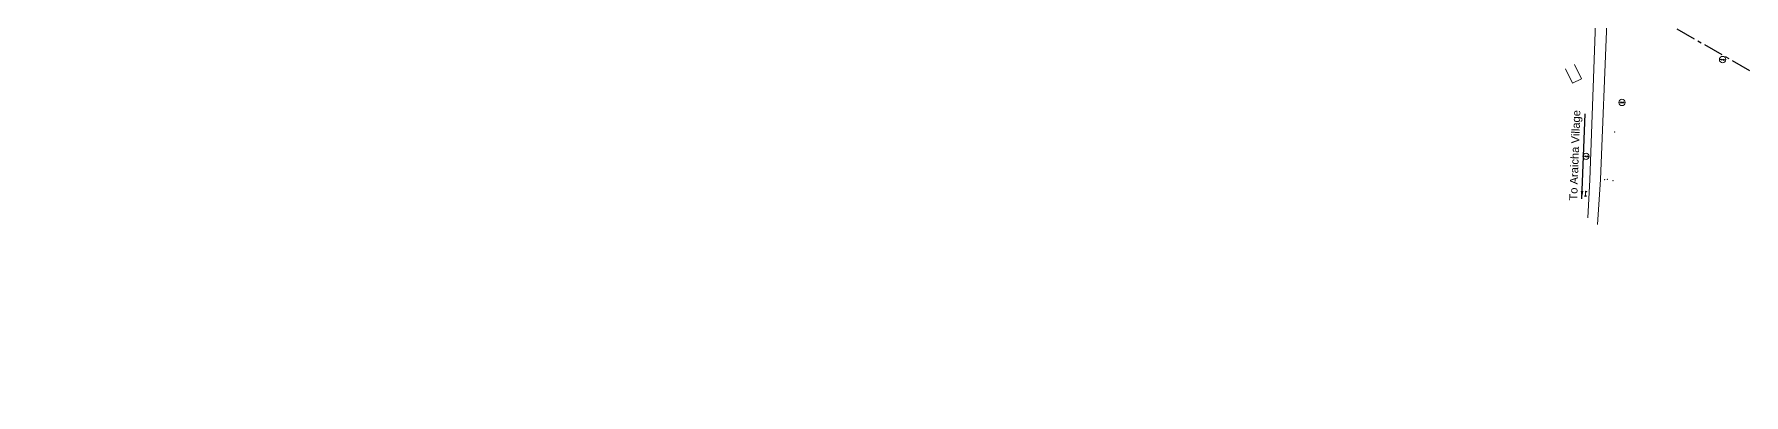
# Model space of a CAD drawing. Header units: metres. Extents: x 593168 to 611286, y 3401475 to 3412398.
# Drawn here: x 600611 to 601145, y 3407451 to 3407564 of the extents above; entities that cross this region are included whole.
import ezdxf

# ---------------------------------------------------------------- set-up
doc = ezdxf.new("R2010")
doc.units = ezdxf.units.M
doc.header["$MEASUREMENT"] = 0
doc.linetypes.add('CENTER', pattern=[2, 1.25, -0.25, 0.25, -0.25])
for name, color, linetype, lineweight in [('CANAL BOTTOM', 5, 'Continuous', 0), ('CANAL TOP', 5, 'Continuous', 0), ('Commercial Building Pucca', 251, 'Continuous', 0), ('Electric Pole', 251, 'Continuous', 0), ('Lamp_Post', 251, 'Continuous', 0), ('Subroad Edge', 34, 'Continuous', 0)]:
    doc.layers.add(name, color=color, linetype=linetype, lineweight=lineweight)
doc.layers.add('Existing Railway Boundary', color=7, linetype='CENTER')
doc.styles.get("Standard").update_dxf_attribs({"font": 'arial.ttf'})
doc.dimstyles.new('ISO-25', dxfattribs={"dimtxt": 2.5, "dimasz": 2.5, "dimexe": 1.25, "dimexo": 0.625, "dimtad": 1, "dimtxsty": 'Standard', "dimcen": 2.5, "dimadec": 0, "dimazin": 0, "dimtfac": 1, "dimtmove": 0, "dimatfit": 3, "dimfxl": 1, "dimarcsym": 0})

# ---------------------------------------------------------------- blocks, each defined once
blk = doc.blocks.new('EP')
blk.add_hatch(color=8).paths.add_polyline_path([(-0.21, -0.05), (-0.21, 0.16), (-0.93, -0.01), (-0.31, 0.07), (-0.31, -0.19), (0.31, 0), (0.31, -0.24), (0.94, -0.01), (0.41, -0.1), (0.43, 0.15)])
at = {"color": 8}
for p, q in [((-0.93, -0.01), (-0.21, 0.16)), ((-0.31, 0.07), (-0.93, -0.01)), ((-0.31, -0.19), (-0.31, 0.07)), ((0.31, 0), (-0.31, -0.19)), ((-0.21, 0.16), (-0.21, -0.05)), ((-0.21, -0.05), (0.43, 0.15)), ((0.31, -0.24), (0.31, 0)), ((0.43, 0.15), (0.41, -0.1)), ((0.94, -0.01), (0.31, -0.24)), ((0.41, -0.1), (0.94, -0.01))]:
    blk.add_line(p, q, dxfattribs=at)
blk.add_circle((0, 0), 1, dxfattribs=at)
blk = doc.blocks.new('LP')
for points in [[(0, 0), (0, 1.5)], [(0.25, 1.35), (0.44, 1.35)]]:
    blk.add_lwpolyline(points)
for centre, radius, start, end in [((0.07, 0.99), 0.519, 57.6425, 97.3165), ((0.34, 1.33), 0.094, 11.7012, 168.0476)]:
    blk.add_arc(centre, radius, start, end)
at = {"extrusion": (0, 0, -1)}
blk.add_ellipse((0, 0.01), major_axis=(0.308, 0), ratio=0.400495, dxfattribs=at)
blk.add_ellipse((0.35, 1.36), major_axis=(0.0017, 0.0438), ratio=0.461056, start_param=1.74022, end_param=4.575836)

msp = doc.modelspace()

# ---------------------------------------------------------------- linework, layer by layer
at = {"layer": 'CANAL BOTTOM'}
for p in [(601102.381, 3407518.125, 258.07), (601104.132, 3407517.744, 257.987)]:
    msp.add_point(p, dxfattribs=at)
at = {"layer": 'CANAL TOP'}
for p in [(601104.7311, 3407532.9009, 258.502), (601101.609, 3407518.081, 258.438)]:
    msp.add_point(p, dxfattribs=at)
at = {"layer": 'Commercial Building Pucca'}
msp.add_polyline3d([(601092.1282, 3407554.0967, 258.4484), (601094.3344, 3407549.6114, 258.4484), (601091.548, 3407548.2408, 259.4981), (601089.3417, 3407552.7261, 259.4981)], dxfattribs=at)
at = {"layer": 'Existing Railway Boundary', "ltscale": 5}
msp.add_lwpolyline([(601317.2433, 3407450.7097), (601224.899, 3407507.0908), (601103.8361, 3407576.9037), (601076.3041, 3407593.1922), (601027.0445, 3407622.1279), (600800.8989, 3407757.7565), (600729.53, 3407800.2216), (600590.7896, 3407882.7312), (600531.0891, 3407918.878), (600526.2178, 3407921.6024), (600502.3694, 3407935.4788), (600422.2553, 3407983.1065), (600376.8527, 3408011.2163), (600345.4847, 3408028.7629), (600315.7213, 3408046.6622), (600129.9447, 3408159.317), (599995.7813, 3408208.5798), (599954.336, 3408225.7264), (599945.3157, 3408214.7803), (599936.2222, 3408204.7154)], dxfattribs=at)
at = {"layer": 'Subroad Edge'}
for points in [[(600605.4856, 3407872.476, 257.9815), (600639.5062, 3407851.9306, 258.0725), (600676.6446, 3407830.4867, 258.1565), (600711.3424, 3407809.8644, 258.1904), (600793.5262, 3407760.8085, 258.1675), (600807.7109, 3407752.2411, 258.1724), (600825.921, 3407741.1987, 258.0555), (600878.6657, 3407709.3768, 258.0755), (600913.3839, 3407688.8322, 258.1265), (600935.5845, 3407675.2496, 258.0695), (600965.7924, 3407657.7199, 258.0965), (601005.9568, 3407633.2401, 258.1445), (601030.4804, 3407618.4106, 258.2134), (601059.9703, 3407601.0954, 258.2654), (601088.1971, 3407584.2358, 258.3304), (601100.2922, 3407574.7344, 258.5193), (601102.2904, 3407567.1163, 258.5453), (601100.2637, 3407518.102, 258.6353), (601099.3922, 3407503.9704, 258.6838)], [(601096.3704, 3407506.1117, 258.7681), (601096.9717, 3407517.9683, 258.7183), (601098.7388, 3407567.0975, 258.4154), (601096.8812, 3407572.1738, 258.3944), (601086.5444, 3407580.915, 258.3924), (601057.9206, 3407598.1365, 258.3694), (601028.8981, 3407615.2827, 258.2934), (601004.2035, 3407629.7298, 258.2584), (600963.7521, 3407653.6871, 258.1005), (600933.7456, 3407671.8926, 258.1485), (600911.9525, 3407685.1251, 258.0725), (600877.1955, 3407706.2085, 258.1185), (600824.3833, 3407737.9236, 258.1155), (600806.0995, 3407748.9153, 258.1095), (600792.0116, 3407756.8344, 258.2114), (600744.4428, 3407785.1476, 258.1724), (600709.2156, 3407805.8783, 258.2144), (600674.5898, 3407826.7213, 258.1395), (600603.492, 3407868.7656, 258.0835)]]:
    msp.add_polyline3d(points, dxfattribs=at)

# ---------------------------------------------------------------- block references
at = {"layer": 'Electric Pole', "xscale": 0.9997078269551627, "yscale": 0.9997078269551627, "zscale": 0.9997078269551627}
for p in [(601138.4242, 3407555.6071, 258.0925), (601106.9839, 3407542.2007, 258.3764), (601095.75, 3407525.3409, 258.7343)]:
    msp.add_blockref('EP', p, dxfattribs=at)
at = {"layer": 'Lamp_Post', "xscale": 0.9997078269551627, "yscale": 0.9997078269551627, "zscale": 0.9997078269551627}
msp.add_blockref('LP', (601095.558, 3407512.925, 258.6263), dxfattribs=at)

# ---------------------------------------------------------------- texts
at = {"layer": 'Subroad Edge'}
msp.add_text('To Araicha Village', height=2.5, rotation=87.958675, dxfattribs=at).set_placement((601092.98, 3407511.4559))

# ---------------------------------------------------------------- leaders
msp.add_leader([(601094.4229, 3407512.0087), (601095.4481, 3407538.6738)], dimstyle='ISO-25', override={"dimtxt": 3, "dimasz": 2.5, "dimgap": 0.625, "dimtad": 0, "dimdec": 3, "dimzin": 2, "dimtdec": 3}, dxfattribs=at)

doc.saveas('drawing.dxf')
